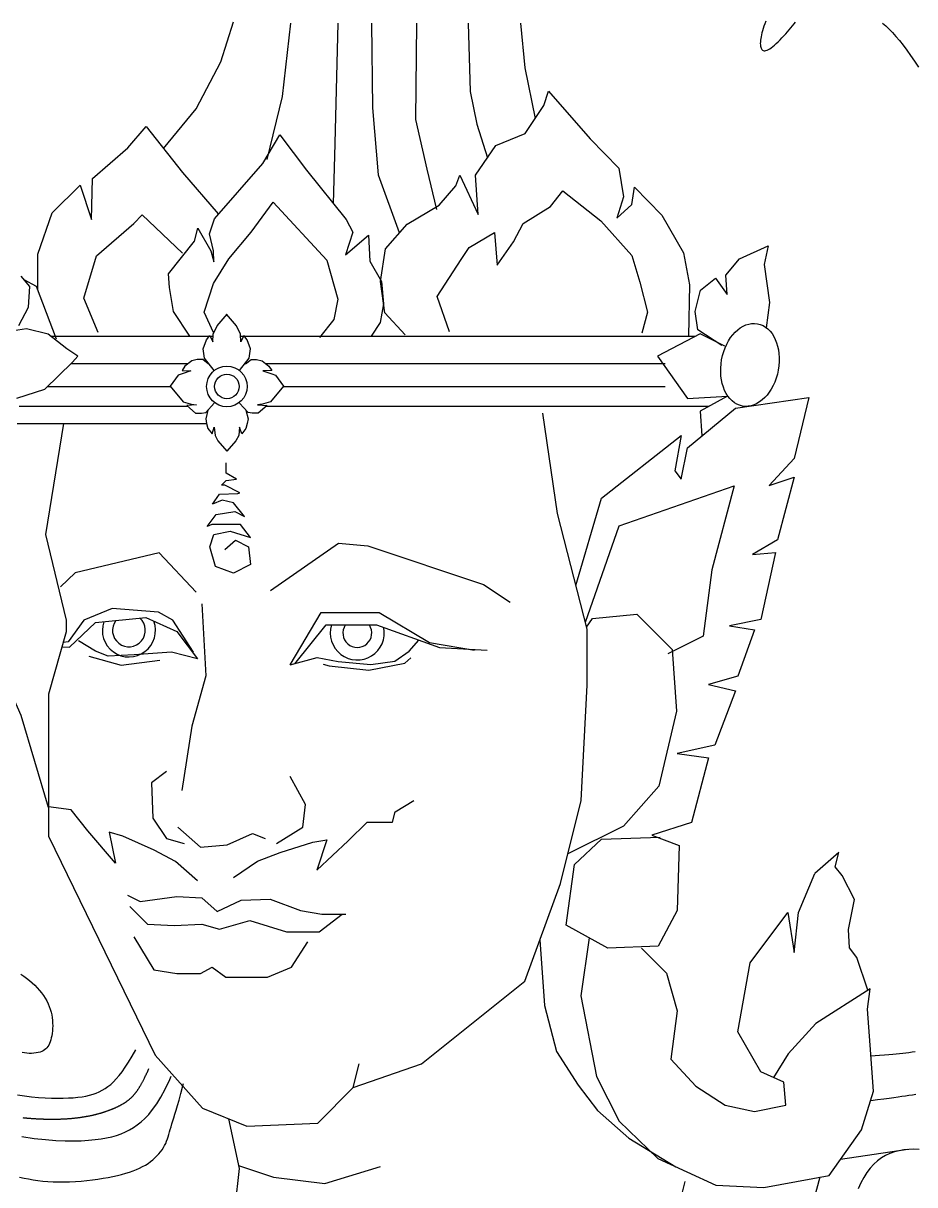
# Model space of a CAD drawing. Header units: feet. Extents: x 0 to 841, y 0 to 594.
# Drawn here: x 644.399 to 646.121, y 135.062 to 137.305 of the extents above; entities that cross this region are included whole.
import ezdxf

# ---------------------------------------------------------------- set-up
doc = ezdxf.new("R2010")
doc.units = ezdxf.units.FT
doc.header["$MEASUREMENT"] = 0
doc.layers.add('LOGO', color=7, linetype='Continuous')

# ---------------------------------------------------------------- blocks, each defined once
blk = doc.blocks.new('YOTA')
h = blk.add_hatch(color=1)
edge = h.paths.add_edge_path()
edge.add_arc((302.8865, 246.9749), 39.995, 0, 360)
edge = h.paths.add_edge_path(flags=16)
edge.add_arc((302.8865, 246.9749), 39.7003, 0, 360)
at = {"color": 2}
for p, q in [((285.5267, 261.3239), (286.5271, 261.3239)), ((286.6953, 261.3239), (289.4937, 261.3239)), ((285.6517, 261.155), (286.3737, 261.155)), ((286.4956, 261.155), (286.4998, 261.155)), ((286.7227, 261.155), (286.7269, 261.155)), ((286.8488, 261.155), (289.3078, 261.155)), ((285.508, 261.0146), (286.2639, 261.0146)), ((286.9586, 261.0146), (289.3078, 261.0146)), ((285.3334, 260.8941), (286.367, 260.8941)), ((286.8555, 260.8941), (289.5791, 260.8941)), ((285.3213, 260.7867), (286.4864, 260.7867)), ((290.8022, 256.3209), (290.3862, 256.2597))]:
    blk.add_line(p, q, dxfattribs=at)
for points in [[(289.927, 263.2613), (289.9214, 263.2459), (289.9162, 263.231), (289.9116, 263.2168), (289.9074, 263.2032), (289.9038, 263.1902), (289.9007, 263.1778), (289.8982, 263.166), (289.8963, 263.1547), (289.8949, 263.1441), (289.894, 263.1342), (289.8937, 263.1249), (289.894, 263.1164), (289.8949, 263.1087), (289.8963, 263.1019), (289.8982, 263.0958), (289.9007, 263.0907), (289.9038, 263.0865), (289.9075, 263.0833), (289.9118, 263.0811), (289.9167, 263.08), (289.9222, 263.08), (289.9285, 263.0811), (289.9354, 263.0835), (289.943, 263.0871), (289.9514, 263.092), (289.9606, 263.0982), (289.9705, 263.1058), (289.9811, 263.1146), (289.9921, 263.1244), (290.0036, 263.1351), (290.0152, 263.1466), (290.027, 263.1586), (290.0387, 263.171), (290.0503, 263.1837), (290.0615, 263.1964), (290.0722, 263.209), (290.0824, 263.2213), (290.0922, 263.2334), (290.1016, 263.245), (290.1108, 263.2562)], [(290.646, 263.2501), (290.6661, 263.2328), (290.6865, 263.2133), (290.7072, 263.1917), (290.7284, 263.1678), (290.7501, 263.1418), (290.7723, 263.1135), (290.7951, 263.0831), (290.8185, 263.0505), (290.8427, 263.0158), (290.8676, 262.979)], [(290.8459, 256.9215), (290.8271, 256.919), (290.8081, 256.9166), (290.7891, 256.9143), (290.77, 256.912), (290.7506, 256.9096), (290.7305, 256.9072), (290.7088, 256.9049), (290.6849, 256.9026), (290.658, 256.9005), (290.6275, 256.8987), (290.5741, 256.8963)], [(286.2211, 262.4782), (286.4216, 262.722), (286.5749, 263.0107), (286.6516, 263.2582)], [(287.0023, 263.2489), (286.9522, 262.7986), (286.8579, 262.4098)], [(287.2948, 263.2489), (287.2765, 262.5099), (287.2647, 262.1387)], [(287.5002, 263.2489), (287.5064, 262.7279), (287.5418, 262.3155), (287.6715, 261.962)], [(287.7779, 263.2489), (287.7717, 262.6572), (287.8425, 262.3509), (287.9015, 262.1034)], [(288.095, 263.2489), (288.1078, 262.8281), (288.1491, 262.6278), (288.2139, 262.4216)], [(288.4184, 263.2489), (288.4439, 262.9754), (288.5087, 262.6631)], [(287.708, 261.3314), (287.5836, 261.4677), (287.5556, 261.6601), (287.5877, 261.8605), (287.72, 262.0129), (287.9166, 262.1291), (288.0209, 262.2494), (288.0449, 262.3135), (288.1573, 262.073), (288.1412, 262.3135), (288.2656, 262.4979), (288.4461, 262.5701), (288.5624, 262.7425), (288.5905, 262.8306), (288.8472, 262.538), (289.0237, 262.3576), (289.0518, 262.1812), (289.0117, 262.0489), (289.1039, 262.1331), (289.12, 262.2414), (289.2884, 262.069), (289.4208, 261.8365), (289.4569, 261.6401), (289.4516, 261.3239)], [(285.4482, 261.6112), (285.4482, 261.8292), (285.5367, 262.0826), (285.7076, 262.2534), (285.7784, 262.0413), (285.7843, 262.2947), (286.0024, 262.4832), (286.1144, 262.6129), (286.3385, 262.33), (286.5566, 262.0767)], [(286.3834, 261.3239), (286.2832, 261.4757), (286.2591, 261.624), (286.2511, 261.7082), (286.4115, 261.9086), (286.4316, 261.9888), (286.5118, 261.8485), (286.5319, 261.7804), (286.5279, 261.8485), (286.5038, 261.9527), (286.5359, 262.0449), (286.8327, 262.3857), (286.937, 262.5621), (287.1015, 262.3456), (287.3462, 262.0409), (287.3863, 261.9648), (287.3421, 261.8244), (287.4825, 261.9447)], [(287.9808, 261.3514), (287.9046, 261.5679), (288.053, 261.7964), (288.1011, 261.8685), (288.2575, 261.9608), (288.2736, 261.7603), (288.3739, 261.9046), (288.434, 262.0169), (288.6025, 262.1211), (288.6787, 262.2173), (288.9114, 262.0329), (289.1039, 261.8204), (289.1521, 261.6561), (289.2002, 261.4717), (289.1641, 261.3434)], [(286.5279, 261.3474), (286.4717, 261.4717), (286.5279, 261.6481), (286.6241, 261.8004), (286.7605, 261.9648), (286.8969, 262.1492)], [(286.8969, 262.1492), (286.8969, 262.1492), (287.2258, 261.7924), (287.294, 261.5519), (287.2699, 261.4276), (287.1817, 261.3153)], [(285.8197, 261.3461), (285.7312, 261.5582), (285.8079, 261.8174), (286.0378, 262.0178), (286.0909, 262.0708), (286.3385, 261.8351)], [(287.4825, 261.9447), (287.4906, 261.7844), (287.5628, 261.6601), (287.5748, 261.5238), (287.5547, 261.4075), (287.4989, 261.3239)], [(285.319, 260.9424), (285.4917, 260.9987), (285.6607, 261.1638), (285.6945, 261.2013), (285.6269, 261.2464), (285.5105, 261.3364), (285.3791, 261.3702), (285.2176, 261.3439)], [(285.3303, 261.3889), (285.3904, 261.5015), (285.3979, 261.6291), (285.3453, 261.6929)], [(289.6575, 261.2672), (289.5091, 261.3634), (289.493, 261.4757), (289.5251, 261.608), (289.6174, 261.6801), (289.6896, 261.5799), (289.6816, 261.7002), (289.7658, 261.8004), (289.9423, 261.8806), (289.9182, 261.7643), (289.9503, 261.5318), (289.9303, 261.3755)], [(285.3615, 261.6732), (285.4379, 261.6308), (285.5607, 261.3085)], [(286.534, 261.1126), (286.4732, 261.188), (286.4654, 261.2453), (286.4862, 261.3025), (286.507, 261.3285), (286.5252, 261.2895), (286.5278, 261.3363), (286.5513, 261.3883), (286.6137, 261.4585)], [(286.6885, 261.1126), (286.7493, 261.188), (286.7571, 261.2453), (286.7363, 261.3025), (286.7155, 261.3285), (286.6972, 261.2895), (286.6946, 261.3363), (286.6712, 261.3883), (286.6088, 261.4585)], [(289.6763, 261.2625), (289.5228, 261.3392), (289.2617, 261.2011), (289.446, 260.9402), (289.6917, 260.9555), (289.5228, 260.8634), (289.5345, 260.7104)], [(286.4966, 261.1542), (286.4628, 261.1802), (286.4289, 261.1802), (286.3951, 261.1724), (286.3535, 261.1386), (286.3353, 261.1126), (286.3899, 261.11), (286.3353, 261.0918), (286.3118, 261.084), (286.2624, 261.0164), (286.3431, 260.9202), (286.4003, 260.9046), (286.4081, 260.9046), (286.4237, 260.902), (286.3639, 260.8968), (286.4185, 260.85), (286.455, 260.85), (286.481, 260.8552), (286.533, 260.9124)], [(286.7259, 261.1542), (286.7597, 261.1802), (286.7935, 261.1802), (286.8274, 261.1724), (286.869, 261.1386), (286.8872, 261.1126), (286.8326, 261.11), (286.8872, 261.0918), (286.9106, 261.084), (286.9601, 261.0164), (286.8794, 260.9202), (286.8221, 260.9046), (286.8143, 260.9046), (286.7987, 260.902), (286.8586, 260.8968), (286.8039, 260.85), (286.7675, 260.85), (286.7415, 260.8552), (286.6894, 260.9124)], [(285.5137, 258.4247), (285.3457, 258.9911), (285.2075, 259.2981), (285.1615, 259.6664), (285.0232, 259.958), (284.9925, 260.2496), (284.839, 260.5258), (284.7622, 260.8941), (284.8276, 260.9677)], [(288.7589, 259.79), (288.9172, 260.3278), (289.4068, 260.7141), (289.3682, 260.4952), (289.4068, 260.4437), (289.4455, 260.6369), (289.7418, 260.8815), (290.1927, 260.9459), (290.1025, 260.5725), (289.9479, 260.4051), (290.1025, 260.4566), (289.9995, 260.0703), (289.8449, 259.9802), (289.9866, 259.9931), (289.8964, 259.5811), (289.7031, 259.5424), (289.8578, 259.5167), (289.7547, 259.2334), (289.5743, 259.1819), (289.7418, 259.1433), (289.613, 258.8085), (289.381, 258.757), (289.5743, 258.7313), (289.4712, 258.3321), (289.2264, 258.2549), (289.3939, 258.1905), (289.381, 257.7913), (289.2651, 257.5724), (288.9559, 257.5596), (288.6982, 257.7012), (288.7497, 258.0746), (288.9172, 258.2291), (289.278, 258.242)], [(286.494, 260.8682), (286.481, 260.8162), (286.4862, 260.7875), (286.494, 260.7563), (286.52, 260.7225), (286.533, 260.7641), (286.5382, 260.7121), (286.5565, 260.6809), (286.6111, 260.6159)], [(286.7285, 260.8682), (286.7415, 260.8162), (286.7363, 260.7875), (286.7285, 260.7563), (286.7024, 260.7225), (286.6894, 260.7641), (286.6842, 260.7121), (286.666, 260.6809), (286.6114, 260.6159)], [(285.6061, 260.7867), (285.4955, 260.1049), (285.6229, 259.5772), (285.6229, 259.5044), (285.5137, 259.1223), (285.5137, 259.0859), (285.5137, 258.2489), (286.1692, 256.9023), (286.4605, 256.5748), (286.7336, 256.4656), (287.1706, 256.4838), (287.3891, 256.7022), (287.4255, 256.8477)], [(287.3891, 256.7022), (287.8079, 256.8477), (288.4452, 257.3573), (288.6637, 257.9577), (288.7911, 258.4672), (288.8275, 259.1769), (288.8275, 259.5226), (288.6455, 260.2323), (288.5544, 260.851)], [(286.5985, 260.0114), (286.6652, 260.0697), (286.7444, 260.0281), (286.7569, 259.9198), (286.6527, 259.8657), (286.5402, 259.9073), (286.5068, 260.0281), (286.5318, 260.1031), (286.6319, 260.1239), (286.7569, 260.0864), (286.6944, 260.1656), (286.5193, 260.1656), (286.4901, 260.1531), (286.5443, 260.228), (286.661, 260.2447), (286.7194, 260.2155), (286.6527, 260.2988), (286.5818, 260.3155), (286.5235, 260.2905), (286.5652, 260.353), (286.6777, 260.3572), (286.6902, 260.3613), (286.5985, 260.4071), (286.5777, 260.4071), (286.6068, 260.4363), (286.6694, 260.4446), (286.6068, 260.4821), (286.6068, 260.5446)], [(288.817, 259.5639), (289.0251, 260.1582), (289.7319, 260.4028), (289.596, 259.8866), (289.5416, 259.479), (289.3241, 259.3703)], [(286.8786, 259.7606), (287.2974, 260.0518), (287.4795, 260.0336), (288.1896, 259.797), (288.3535, 259.6878)], [(286.4218, 259.7498), (286.1944, 259.9915), (285.6784, 259.8689), (285.5882, 259.7823)], [(286.4055, 259.3795), (286.2785, 259.5779), (286.1911, 259.6255), (285.9053, 259.6493), (285.7306, 259.5779), (285.6353, 259.443), (285.6041, 259.4388)], [(286.4576, 259.6779), (286.4809, 259.2355), (286.3955, 258.9251), (286.3334, 258.5293)], [(285.5968, 259.4133), (285.6432, 259.4113), (285.802, 259.562), (286.1117, 259.5938), (286.3023, 259.5065), (286.4294, 259.3398), (286.2705, 259.3795), (286.0402, 259.3636), (285.8814, 259.3557), (285.802, 259.3875), (285.6988, 259.4509)], [(287.0007, 259.3017), (287.1917, 259.6248), (287.5477, 259.6248), (287.8572, 259.4392), (288.1358, 259.3928)], [(288.8246, 259.5343), (288.862, 259.5877), (289.1338, 259.6149), (289.3513, 259.3975), (289.3785, 259.0172), (289.2698, 258.5553), (289.0523, 258.3108), (288.7091, 258.1393)], [(287.0292, 259.3095), (287.2227, 259.5475), (287.5322, 259.5475), (287.9191, 259.4083), (288.2132, 259.3928)], [(287.0007, 259.3017), (287.1676, 259.3472), (287.2955, 259.3223), (287.4962, 259.3046), (287.6454, 259.3241), (287.7324, 259.3863), (287.7933, 259.4536)], [(285.7623, 259.3557), (285.9608, 259.3002), (286.1991, 259.3319)], [(287.2038, 259.3068), (287.2403, 259.2962), (287.4847, 259.2705), (287.7065, 259.3123), (287.7431, 259.3446)], [(286.2402, 258.6457), (286.147, 258.5759), (286.1548, 258.3586), (286.2402, 258.2344), (286.3489, 258.2034)], [(286.9158, 258.2034), (287.0789, 258.3043), (287.0944, 258.444), (287.0012, 258.6147)], [(286.4301, 257.9748), (286.2955, 258.0924), (286.1631, 258.1629), (285.97, 258.2485), (285.887, 258.274), (285.9266, 258.0817), (285.755, 258.282), (285.6531, 258.4113), (285.5137, 258.428)], [(286.6518, 257.9938), (286.7993, 258.0947), (286.9391, 258.149), (287.141, 258.2111), (287.2264, 258.2266), (287.1643, 258.0404), (287.3585, 258.2189), (287.4749, 258.3353), (287.6303, 258.3353), (287.6458, 258.3974), (287.7623, 258.4672)], [(286.3101, 258.3043), (286.4499, 258.1801), (286.613, 258.1956), (286.7683, 258.2655), (286.8459, 258.2344)], [(290.5547, 257.3012), (290.4873, 257.5031), (290.4428, 257.5624), (290.4354, 257.6736), (290.4724, 257.859), (290.3983, 258.0072), (290.3538, 258.0591), (290.376, 258.1481), (290.2297, 258.018)], [(285.3554, 256.5171), (285.359, 256.5167), (285.3627, 256.5163), (285.3664, 256.516), (285.3701, 256.5157), (285.3738, 256.5153), (285.3775, 256.515), (285.3812, 256.5147), (285.3849, 256.5144), (285.3886, 256.5141), (285.3924, 256.5137), (285.3961, 256.5135), (285.3999, 256.5132), (285.4036, 256.5129), (285.4074, 256.5126), (285.4111, 256.5123), (285.4149, 256.5121), (285.4187, 256.5118), (285.4225, 256.5116), (285.4263, 256.5113), (285.4301, 256.5111), (285.4339, 256.5109), (285.4377, 256.5107), (285.4415, 256.5105), (285.4453, 256.5103), (285.4491, 256.5101), (285.4529, 256.5099), (285.4568, 256.5097), (285.4606, 256.5095), (285.4644, 256.5094), (285.4683, 256.5092), (285.4721, 256.5091), (285.4759, 256.5089), (285.4798, 256.5088), (285.4836, 256.5087), (285.4875, 256.5085), (285.4913, 256.5084), (285.4952, 256.5083), (285.499, 256.5083), (285.5029, 256.5082), (285.5067, 256.5081), (285.5106, 256.508), (285.5144, 256.508), (285.5183, 256.5079), (285.5221, 256.5079), (285.526, 256.5079), (285.5298, 256.5079), (285.5337, 256.5078), (285.5375, 256.5078), (285.5414, 256.5079), (285.5452, 256.5079), (285.549, 256.5079), (285.5529, 256.5079), (285.5567, 256.508), (285.5606, 256.508), (285.5644, 256.5081), (285.5682, 256.5082), (285.5721, 256.5083), (285.5759, 256.5084), (285.5797, 256.5085), (285.5835, 256.5086), (285.5873, 256.5087), (285.5911, 256.5089), (285.5949, 256.509), (285.5987, 256.5092), (285.6025, 256.5093), (285.6063, 256.5095), (285.6101, 256.5097), (285.6139, 256.5099), (285.6177, 256.5101), (285.6214, 256.5103), (285.6252, 256.5105), (285.6289, 256.5108), (285.6327, 256.511), (285.6364, 256.5113), (285.6402, 256.5116), (285.6439, 256.5119), (285.6476, 256.5122), (285.6513, 256.5125), (285.655, 256.5128), (285.6587, 256.5131), (285.6624, 256.5135), (285.6661, 256.5138), (285.6697, 256.5142), (285.6734, 256.5146), (285.677, 256.515), (285.6807, 256.5154), (285.6843, 256.5158), (285.6879, 256.5162), (285.6915, 256.5166), (285.6951, 256.5171), (285.6987, 256.5175), (285.7023, 256.518), (285.7059, 256.5185), (285.7094, 256.519), (285.713, 256.5195), (285.7165, 256.52), (285.72, 256.5205), (285.7235, 256.5211), (285.727, 256.5216), (285.7305, 256.5222), (285.734, 256.5228), (285.7375, 256.5233), (285.7409, 256.5239), (285.7444, 256.5246), (285.7478, 256.5252), (285.7512, 256.5258), (285.7546, 256.5264), (285.758, 256.5271), (285.7614, 256.5278), (285.7648, 256.5284), (285.7681, 256.5291), (285.7715, 256.5298), (285.7748, 256.5305), (285.7781, 256.5312), (285.7814, 256.5319), (285.7847, 256.5327), (285.788, 256.5334), (285.7913, 256.5342), (285.7945, 256.5349), (285.7977, 256.5357), (285.801, 256.5365), (285.8042, 256.5373), (285.8074, 256.5381), (285.8106, 256.5389), (285.8137, 256.5397), (285.8169, 256.5406), (285.82, 256.5414), (285.8232, 256.5422), (285.8263, 256.5431), (285.8294, 256.544), (285.8324, 256.5449), (285.8355, 256.5457), (285.8386, 256.5466), (285.8416, 256.5475), (285.8446, 256.5485), (285.8476, 256.5494), (285.8506, 256.5503), (285.8536, 256.5513), (285.8566, 256.5522), (285.8595, 256.5532), (285.8624, 256.5541), (285.8654, 256.5551), (285.8683, 256.5561), (285.8711, 256.5571), (285.874, 256.5581), (285.8769, 256.5591), (285.8797, 256.5601), (285.8825, 256.5611), (285.8853, 256.5622), (285.8881, 256.5632), (285.8909, 256.5642), (285.8936, 256.5653), (285.8963, 256.5664), (285.8991, 256.5674), (285.9018, 256.5685), (285.9044, 256.5696), (285.9071, 256.5707), (285.9097, 256.5718), (285.9124, 256.5729), (285.915, 256.574), (285.9176, 256.5751), (285.9202, 256.5763), (285.9227, 256.5774), (285.9253, 256.5785), (285.9278, 256.5797), (285.9303, 256.5808), (285.9328, 256.582), (285.9352, 256.5832), (285.9377, 256.5843), (285.9401, 256.5855), (285.9425, 256.5867), (285.9449, 256.5879), (285.9473, 256.5891), (285.9496, 256.5903), (285.952, 256.5915), (285.9543, 256.5927), (285.9566, 256.594), (285.9589, 256.5952), (285.9611, 256.5964), (285.9634, 256.5977), (285.9656, 256.5989), (285.9678, 256.6002), (285.97, 256.6014), (285.9721, 256.6027), (285.9743, 256.604), (285.9764, 256.6053), (285.9785, 256.6066), (285.9806, 256.6078), (285.9826, 256.6092), (285.9847, 256.6105), (285.9867, 256.6118), (285.9887, 256.6131), (285.9907, 256.6144), (285.9926, 256.6158), (285.9946, 256.6171), (285.9965, 256.6185), (285.9984, 256.6199), (286.0003, 256.6213), (286.0022, 256.6227), (286.0041, 256.6241), (286.006, 256.6255), (286.0078, 256.627), (286.0096, 256.6285), (286.0115, 256.63), (286.0133, 256.6315), (286.015, 256.633), (286.0168, 256.6345), (286.0186, 256.6361), (286.0204, 256.6377), (286.0221, 256.6393), (286.0239, 256.641), (286.0256, 256.6426), (286.0273, 256.6443), (286.029, 256.6461), (286.0307, 256.6478), (286.0324, 256.6496), (286.0341, 256.6514), (286.0358, 256.6532), (286.0375, 256.6551), (286.0392, 256.657), (286.0409, 256.6589), (286.0425, 256.6609), (286.0442, 256.6629), (286.0459, 256.665), (286.0475, 256.667), (286.0492, 256.6692), (286.0509, 256.6713), (286.0525, 256.6735), (286.0542, 256.6757), (286.0559, 256.678), (286.0575, 256.6803), (286.0592, 256.6827), (286.0609, 256.6851), (286.0625, 256.6875), (286.0642, 256.69), (286.0659, 256.6926), (286.0676, 256.6952), (286.0692, 256.6978), (286.0709, 256.7005), (286.0726, 256.7032), (286.0743, 256.706), (286.076, 256.7088), (286.0778, 256.7117), (286.0795, 256.7147), (286.0812, 256.7177), (286.0829, 256.7207), (286.0847, 256.7238), (286.0865, 256.727), (286.0882, 256.7302), (286.09, 256.7335), (286.0918, 256.7369), (286.0937, 256.7404), (286.0956, 256.7441), (286.0976, 256.748), (286.0997, 256.752), (286.1018, 256.7562), (286.104, 256.7607), (286.1064, 256.7654), (286.1088, 256.7704), (286.1113, 256.7756), (286.1139, 256.781), (286.1165, 256.7864), (286.1192, 256.792), (286.1218, 256.7975), (286.1243, 256.803), (286.1268, 256.8084), (286.1292, 256.8136), (286.1314, 256.8186)], [(285.3439, 257.4007), (285.3612, 257.3879), (285.3786, 257.3745), (285.3959, 257.3605), (285.4127, 257.3461), (285.4289, 257.3312), (285.4441, 257.3159), (285.4581, 257.3002), (285.471, 257.2843), (285.4827, 257.268), (285.4932, 257.2516), (285.5026, 257.2349), (285.5109, 257.218), (285.518, 257.201), (285.5241, 257.184), (285.5291, 257.1668), (285.5331, 257.1496), (285.536, 257.1324), (285.538, 257.1153), (285.5391, 257.0985), (285.5393, 257.0819), (285.5388, 257.0657), (285.5376, 257.0501), (285.5358, 257.0351), (285.5334, 257.0208), (285.5306, 257.0073), (285.5273, 256.9948), (285.5237, 256.9833), (285.5196, 256.9727), (285.5151, 256.9631), (285.5099, 256.9545), (285.504, 256.9468), (285.4974, 256.9399), (285.4899, 256.9338), (285.4814, 256.9285), (285.4719, 256.924), (285.4613, 256.9202), (285.4496, 256.9171), (285.4368, 256.9148), (285.4233, 256.9132), (285.4093, 256.9123), (285.3949, 256.9124), (285.3805, 256.9132), (285.3662, 256.915), (285.3523, 256.9177)], [(289.162, 257.5596), (289.3166, 257.4051), (289.381, 257.1733), (289.3424, 256.8772), (289.497, 256.7098), (289.6774, 256.5939), (289.8578, 256.5553), (290.051, 256.5939), (290.0381, 256.7355), (289.8964, 256.7999), (289.7547, 257.0445), (289.832, 257.4694), (290.0639, 257.7785), (290.1025, 257.5338), (290.1283, 257.7785), (290.2297, 258.018)], [(285.9995, 257.8852), (286.0771, 257.8464), (286.3023, 257.8774), (286.4576, 257.8697), (286.5508, 257.7843), (286.6984, 257.8541), (286.877, 257.8619), (287.0634, 257.792), (287.1954, 257.7688), (287.3429, 257.7688)], [(286.015, 257.8153), (286.1237, 257.7067), (286.2868, 257.6989), (286.4576, 257.7067), (286.5664, 257.6756), (286.7527, 257.73), (286.9779, 257.6601), (287.1799, 257.6601), (287.3196, 257.7688)], [(286.0383, 257.6291), (286.1625, 257.4273), (286.3023, 257.404), (286.4499, 257.404), (286.5198, 257.4428), (286.6052, 257.3807), (286.8615, 257.3807), (287.009, 257.4428), (287.11, 257.598)], [(288.5378, 257.6118), (288.566, 257.2066), (288.6402, 256.9249), (288.7737, 256.7173), (288.8924, 256.5616), (289.0853, 256.3911), (289.3744, 256.2142)], [(288.8395, 257.6235), (288.7885, 257.2659), (288.885, 256.7692), (289.0259, 256.4949), (289.2633, 256.2651), (289.6194, 256.102), (289.9161, 256.0872), (290.3167, 256.1613), (290.517, 256.443), (290.5911, 256.6802), (290.5689, 256.962), (290.554, 257.1844), (290.5689, 257.3104), (290.2351, 257.0954), (290.0644, 256.9101), (289.974, 256.7646)], [(290.8502, 256.6591), (290.8294, 256.6562), (290.8082, 256.6532), (290.7868, 256.6501), (290.7649, 256.6468), (290.7417, 256.6434), (290.7162, 256.6397), (290.6873, 256.6357), (290.6539, 256.6313), (290.6152, 256.6265), (290.5728, 256.6215)], [(285.3226, 256.6572), (285.3667, 256.6505), (285.4097, 256.6453), (285.4517, 256.6414), (285.4922, 256.6387), (285.5312, 256.6372), (285.5683, 256.6367), (285.6033, 256.6371), (285.636, 256.6382), (285.6663, 256.64), (285.6943, 256.6425), (285.7202, 256.6458), (285.7442, 256.6499), (285.7666, 256.655), (285.7875, 256.661), (285.8073, 256.668), (285.8261, 256.6762), (285.8442, 256.6855), (285.8618, 256.696), (285.879, 256.7079), (285.8961, 256.7215), (285.9133, 256.737), (285.9308, 256.7551), (285.9486, 256.7759), (285.967, 256.7999), (285.9863, 256.8274), (286.0064, 256.8588), (286.0277, 256.8946), (286.0503, 256.935)], [(285.3358, 256.1517), (285.3629, 256.1457), (285.3906, 256.1402), (285.419, 256.1352), (285.4482, 256.1307), (285.4783, 256.127), (285.5094, 256.1242), (285.5416, 256.1223), (285.5749, 256.1214), (285.609, 256.1215), (285.6438, 256.1225), (285.6789, 256.1244), (285.714, 256.127), (285.7489, 256.1304), (285.7833, 256.1343), (285.8168, 256.1389), (285.8492, 256.1439), (285.8802, 256.1493), (285.9096, 256.155), (285.9374, 256.1612), (285.9636, 256.1677), (285.9884, 256.1746), (286.0117, 256.1819), (286.0337, 256.1897), (286.0545, 256.1979), (286.074, 256.2066), (286.0924, 256.2159), (286.1097, 256.2257), (286.1259, 256.236), (286.1412, 256.2468), (286.1555, 256.2581), (286.1688, 256.2699), (286.1811, 256.2819), (286.1925, 256.2943), (286.2028, 256.3069), (286.2122, 256.3198), (286.2206, 256.3328), (286.2281, 256.3459), (286.2347, 256.359), (286.2404, 256.3724), (286.2456, 256.386), (286.2503, 256.4), (286.2546, 256.4144), (286.2589, 256.4294), (286.2632, 256.4451), (286.2677, 256.4616), (286.2726, 256.4789), (286.278, 256.4972), (286.2841, 256.5168), (286.291, 256.5385), (286.2987, 256.5632), (286.3074, 256.5919), (286.3171, 256.6256), (286.328, 256.6654), (286.34, 256.7121), (286.3438, 256.728)], [(285.3493, 256.4009), (285.4254, 256.3897), (285.4947, 256.3819), (285.5578, 256.3769), (285.6153, 256.3744), (285.6677, 256.3741), (285.7155, 256.3754), (285.7594, 256.3781), (285.7997, 256.3818), (285.8369, 256.3865), (285.8713, 256.3924), (285.9032, 256.3994), (285.9329, 256.4078), (285.9607, 256.4176), (285.987, 256.4289), (286.0122, 256.4418), (286.0364, 256.4563), (286.06, 256.4727), (286.0834, 256.4911), (286.1068, 256.5123), (286.1304, 256.5372), (286.1544, 256.5668), (286.1792, 256.6021), (286.2048, 256.6439), (286.2316, 256.6932), (286.2598, 256.751), (286.2689, 256.7715)], [(286.6215, 256.5101), (286.6861, 256.2034), (286.6597, 255.9661), (286.5406, 255.8207)], [(290.8711, 256.3216), (290.8387, 256.3225), (290.8073, 256.3215), (290.7768, 256.3186), (290.7473, 256.3136), (290.7188, 256.3063), (290.6913, 256.2966), (290.6649, 256.2843), (290.6396, 256.2692), (290.6154, 256.2513), (290.5923, 256.2303), (290.5705, 256.2062), (290.5498, 256.1788), (290.5304, 256.1484), (290.5123, 256.1152), (290.4955, 256.0796)], [(286.6819, 256.2234), (286.8972, 256.1507), (287.214, 256.1111), (287.5571, 256.2166)], [(290.2594, 256.1507), (290.2131, 255.977)], [(286.541, 255.8203), (286.5938, 255.4906), (286.7785, 255.2532), (287.346, 254.9895), (287.9398, 254.9763), (288.7052, 255.1345), (289.1934, 255.4642), (289.3386, 255.7544), (289.431, 256.1236)]]:
    blk.add_lwpolyline(points, dxfattribs=at)
at = {"color": 1}
for centre, radius in [((302.8815, 246.9749), 40.0001), ((302.8815, 246.9749), 40), ((302.8865, 246.9749), 39.995)]:
    blk.add_circle(centre, radius, dxfattribs=at)
at = {"color": 2}
for centre, radius in [((302.8865, 246.9749), 39.7003), ((302.8865, 246.9749), 38.793), ((286.6112, 261.0146), 0.1248), ((286.6112, 261.0146), 0.0753)]:
    blk.add_circle(centre, radius, dxfattribs=at)
for centre, radius, start, end in [((286.0085, 259.5144), 0.1636, 161.13203, 20.11913), ((286.0085, 259.5144), 0.101, 143.23079, 48.47386), ((287.4139, 259.4986), 0.1663, 162.9204, 11.35374), ((287.4139, 259.4986), 0.0889, 146.66986, 33.33014)]:
    blk.add_arc(centre, radius, start, end, dxfattribs=at)
blk.add_ellipse((289.8299, 261.1474), major_axis=(0.0461, 0.2532), ratio=0.688305, dxfattribs=at)

msp = doc.modelspace()

# ---------------------------------------------------------------- linework, layer by layer
at = {"layer": 'LOGO', "color": 1}
msp.add_circle((649.9138, 132.2024), 12.5548, dxfattribs=at)

# ---------------------------------------------------------------- block references
at = {"layer": 'LOGO', "xscale": 0.3139103563735262, "yscale": 0.3139103563735262, "zscale": 0.3139103563735262}
msp.add_blockref('YOTA', (554.8225, 54.668), dxfattribs=at)

doc.saveas('drawing.dxf')
